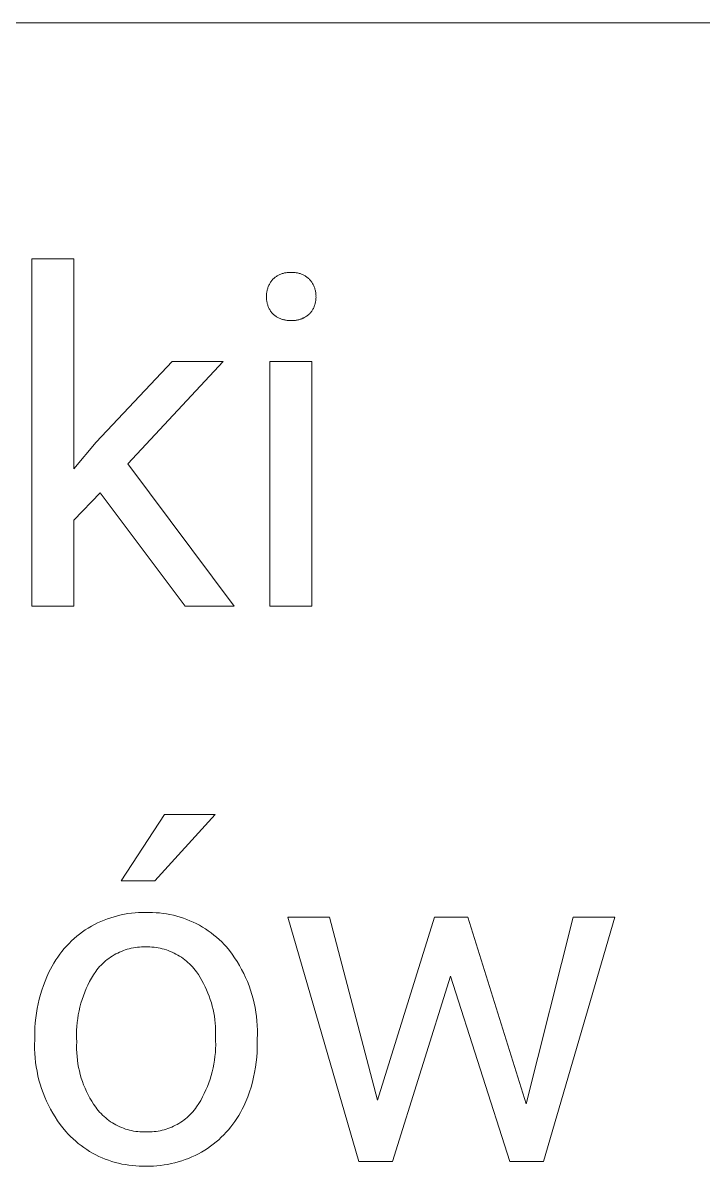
# Model space of a CAD drawing. Header units: millimetres. Extents: x -987 to 2591, y -102 to 2398.
# Drawn here: x 2021.4 to 2091.5, y 180.4 to 298.1 of the extents above; entities that cross this region are included whole.
import ezdxf

# ---------------------------------------------------------------- set-up
doc = ezdxf.new("R2010")
doc.units = ezdxf.units.MM
doc.header["$MEASUREMENT"] = 0
doc.layers.add('Domyślny', color=7, linetype='Continuous', true_color=0x000000)

msp = doc.modelspace()

# ---------------------------------------------------------------- linework, layer by layer
at = {"layer": 'Domyślny', "color": 18, "lineweight": 15, "true_color": 0x000000}
for p, q in [((2587.3, 298.15), (1238.65, 298.15)), ((2022.34, 238.1), (2022.34, 273.84)), ((2022.34, 273.84), (2026.64, 273.84)), ((2026.64, 273.84), (2026.64, 252.23)), ((2047.25, 271.84), (2047.31, 271.89)), ((2047.31, 271.89), (2047.38, 271.95)), ((2047.38, 271.95), (2047.45, 272)), ((2047.45, 272), (2047.52, 272.04)), ((2047.52, 272.04), (2047.59, 272.09)), ((2047.59, 272.09), (2047.66, 272.13)), ((2047.66, 272.13), (2047.73, 272.17)), ((2047.73, 272.17), (2047.81, 272.21)), ((2047.81, 272.21), (2047.88, 272.25)), ((2047.88, 272.25), (2047.96, 272.28)), ((2047.96, 272.28), (2048.04, 272.31)), ((2048.04, 272.31), (2048.12, 272.34)), ((2048.12, 272.34), (2048.2, 272.36)), ((2048.2, 272.36), (2048.28, 272.38)), ((2048.28, 272.38), (2048.36, 272.4)), ((2048.36, 272.4), (2048.45, 272.42)), ((2048.45, 272.42), (2048.53, 272.43)), ((2048.53, 272.43), (2048.61, 272.44)), ((2048.61, 272.44), (2048.7, 272.45)), ((2048.7, 272.45), (2048.78, 272.45)), ((2048.78, 272.45), (2048.87, 272.45)), ((2048.87, 272.45), (2048.95, 272.45)), ((2048.95, 272.45), (2049.03, 272.45)), ((2049.03, 272.45), (2049.12, 272.45)), ((2049.12, 272.45), (2049.2, 272.45)), ((2049.2, 272.45), (2049.29, 272.45)), ((2049.29, 272.45), (2049.37, 272.45)), ((2049.37, 272.45), (2049.45, 272.44)), ((2049.45, 272.44), (2049.54, 272.43)), ((2049.54, 272.43), (2049.62, 272.42)), ((2049.62, 272.42), (2049.7, 272.4)), ((2049.7, 272.4), (2049.78, 272.38)), ((2049.78, 272.38), (2049.87, 272.36)), ((2049.87, 272.36), (2049.95, 272.33)), ((2049.95, 272.33), (2050.03, 272.31)), ((2050.03, 272.31), (2050.1, 272.28)), ((2050.1, 272.28), (2050.18, 272.24)), ((2050.18, 272.24), (2050.26, 272.21)), ((2050.26, 272.21), (2050.33, 272.17)), ((2050.33, 272.17), (2050.41, 272.13)), ((2050.41, 272.13), (2050.48, 272.09)), ((2050.48, 272.09), (2050.55, 272.04)), ((2050.55, 272.04), (2050.62, 271.99)), ((2050.62, 271.99), (2050.69, 271.94)), ((2050.69, 271.94), (2050.75, 271.89)), ((2050.75, 271.89), (2050.82, 271.84)), ((2046.57, 270.65), (2046.59, 270.73)), ((2046.59, 270.73), (2046.62, 270.82)), ((2046.62, 270.82), (2046.65, 270.9)), ((2046.65, 270.9), (2046.68, 270.98)), ((2046.68, 270.98), (2046.71, 271.06)), ((2046.71, 271.06), (2046.75, 271.14)), ((2046.75, 271.14), (2046.79, 271.22)), ((2046.79, 271.22), (2046.83, 271.3)), ((2046.83, 271.3), (2046.87, 271.37)), ((2046.87, 271.37), (2046.92, 271.44)), ((2046.92, 271.44), (2046.97, 271.52)), ((2046.97, 271.52), (2047.02, 271.59)), ((2047.02, 271.59), (2047.07, 271.66)), ((2047.07, 271.66), (2047.13, 271.72)), ((2047.13, 271.72), (2047.19, 271.78)), ((2047.19, 271.78), (2047.25, 271.84)), ((2050.82, 271.84), (2050.88, 271.78)), ((2050.88, 271.78), (2050.94, 271.72)), ((2050.94, 271.72), (2051, 271.66)), ((2051, 271.66), (2051.05, 271.59)), ((2051.05, 271.59), (2051.1, 271.52)), ((2051.1, 271.52), (2051.16, 271.45)), ((2051.16, 271.45), (2051.2, 271.37)), ((2051.2, 271.37), (2051.25, 271.3)), ((2051.25, 271.3), (2051.29, 271.22)), ((2051.29, 271.22), (2051.33, 271.14)), ((2051.33, 271.14), (2051.37, 271.07)), ((2051.37, 271.07), (2051.4, 270.98)), ((2051.4, 270.98), (2051.43, 270.9)), ((2051.43, 270.9), (2051.46, 270.82)), ((2051.46, 270.82), (2051.49, 270.74)), ((2051.49, 270.74), (2051.51, 270.65)), ((2046.49, 269.87), (2046.5, 269.96)), ((2046.5, 269.79), (2046.49, 269.87)), ((2046.5, 270.22), (2046.51, 270.31)), ((2046.5, 270.13), (2046.5, 270.22)), ((2046.5, 270.05), (2046.5, 270.13)), ((2046.5, 269.96), (2046.5, 270.05)), ((2046.5, 269.7), (2046.5, 269.79)), ((2046.51, 269.61), (2046.5, 269.7)), ((2046.51, 270.31), (2046.52, 270.39)), ((2046.52, 269.53), (2046.51, 269.61)), ((2046.52, 270.39), (2046.54, 270.48)), ((2046.54, 270.48), (2046.55, 270.57)), ((2046.55, 270.57), (2046.57, 270.65)), ((2051.51, 270.65), (2051.53, 270.57)), ((2051.53, 270.57), (2051.55, 270.48)), ((2051.55, 270.48), (2051.57, 270.4)), ((2051.57, 269.54), (2051.56, 269.46)), ((2051.57, 270.4), (2051.58, 270.31)), ((2051.58, 269.63), (2051.57, 269.54)), ((2051.58, 270.31), (2051.59, 270.22)), ((2051.59, 269.71), (2051.58, 269.63)), ((2051.59, 270.22), (2051.59, 270.13)), ((2051.59, 270.13), (2051.6, 270.05)), ((2051.6, 270.05), (2051.59, 269.96)), ((2051.59, 269.96), (2051.6, 269.88)), ((2051.6, 269.88), (2051.59, 269.79)), ((2051.59, 269.79), (2051.59, 269.71)), ((2046.53, 269.44), (2046.52, 269.53)), ((2046.55, 269.36), (2046.53, 269.44)), ((2046.57, 269.27), (2046.55, 269.36)), ((2046.59, 269.19), (2046.57, 269.27)), ((2046.62, 269.11), (2046.59, 269.19)), ((2046.64, 269.02), (2046.62, 269.11)), ((2046.68, 268.94), (2046.64, 269.02)), ((2046.71, 268.86), (2046.68, 268.94)), ((2046.74, 268.78), (2046.71, 268.86)), ((2046.78, 268.71), (2046.74, 268.78)), ((2046.83, 268.63), (2046.78, 268.71)), ((2046.87, 268.56), (2046.83, 268.63)), ((2046.92, 268.48), (2046.87, 268.56)), ((2046.97, 268.41), (2046.92, 268.48)), ((2047.02, 268.34), (2046.97, 268.41)), ((2051.1, 268.4), (2051.05, 268.33)), ((2051.15, 268.47), (2051.1, 268.4)), ((2051.19, 268.54), (2051.15, 268.47)), ((2051.24, 268.61), (2051.19, 268.54)), ((2051.28, 268.68), (2051.24, 268.61)), ((2051.32, 268.75), (2051.28, 268.68)), ((2051.36, 268.83), (2051.32, 268.75)), ((2051.39, 268.9), (2051.36, 268.83)), ((2051.42, 268.98), (2051.39, 268.9)), ((2051.45, 269.06), (2051.42, 268.98)), ((2051.48, 269.14), (2051.45, 269.06)), ((2051.5, 269.22), (2051.48, 269.14)), ((2051.52, 269.3), (2051.5, 269.22)), ((2051.54, 269.38), (2051.52, 269.3)), ((2051.56, 269.46), (2051.54, 269.38)), ((2047.07, 268.27), (2047.02, 268.34)), ((2047.13, 268.21), (2047.07, 268.27)), ((2047.19, 268.15), (2047.13, 268.21)), ((2047.25, 268.1), (2047.19, 268.15)), ((2047.32, 268.04), (2047.25, 268.1)), ((2047.38, 267.99), (2047.32, 268.04)), ((2047.45, 267.94), (2047.38, 267.99)), ((2047.52, 267.9), (2047.45, 267.94)), ((2047.59, 267.85), (2047.52, 267.9)), ((2047.66, 267.81), (2047.59, 267.85)), ((2047.74, 267.77), (2047.66, 267.81)), ((2047.81, 267.74), (2047.74, 267.77)), ((2047.89, 267.7), (2047.81, 267.74)), ((2047.97, 267.67), (2047.89, 267.7)), ((2048.05, 267.64), (2047.97, 267.67)), ((2048.13, 267.62), (2048.05, 267.64)), ((2048.21, 267.6), (2048.13, 267.62)), ((2048.29, 267.58), (2048.21, 267.6)), ((2048.37, 267.56), (2048.29, 267.58)), ((2048.45, 267.54), (2048.37, 267.56)), ((2048.53, 267.53), (2048.45, 267.54)), ((2048.62, 267.52), (2048.53, 267.53)), ((2048.7, 267.52), (2048.62, 267.52)), ((2048.78, 267.51), (2048.7, 267.52)), ((2048.87, 267.51), (2048.78, 267.51)), ((2048.95, 267.51), (2048.87, 267.51)), ((2049.03, 267.52), (2048.95, 267.51)), ((2049.12, 267.51), (2049.03, 267.52)), ((2049.21, 267.51), (2049.12, 267.51)), ((2049.29, 267.51), (2049.21, 267.51)), ((2049.38, 267.52), (2049.29, 267.51)), ((2049.47, 267.52), (2049.38, 267.52)), ((2049.55, 267.53), (2049.47, 267.52)), ((2049.64, 267.55), (2049.55, 267.53)), ((2049.73, 267.56), (2049.64, 267.55)), ((2049.81, 267.58), (2049.73, 267.56)), ((2049.89, 267.61), (2049.81, 267.58)), ((2049.98, 267.63), (2049.89, 267.61)), ((2050.06, 267.66), (2049.98, 267.63)), ((2050.14, 267.69), (2050.06, 267.66)), ((2050.22, 267.73), (2050.14, 267.69)), ((2050.3, 267.76), (2050.22, 267.73)), ((2050.38, 267.8), (2050.3, 267.76)), ((2050.45, 267.84), (2050.38, 267.8)), ((2050.53, 267.89), (2050.45, 267.84)), ((2050.6, 267.94), (2050.53, 267.89)), ((2050.67, 267.99), (2050.6, 267.94)), ((2050.74, 268.04), (2050.67, 267.99)), ((2050.81, 268.09), (2050.74, 268.04)), ((2050.88, 268.15), (2050.81, 268.09)), ((2050.94, 268.21), (2050.88, 268.15)), ((2050.99, 268.27), (2050.94, 268.21)), ((2051.05, 268.33), (2050.99, 268.27)), ((2028.96, 254.99), (2036.79, 263.28)), ((2042.02, 263.28), (2032.23, 252.76)), ((2036.79, 263.28), (2042.02, 263.28)), ((2046.85, 238.1), (2046.85, 263.28)), ((2046.85, 263.28), (2051.15, 263.28)), ((2051.15, 263.28), (2051.15, 238.1)), ((2026.64, 252.23), (2028.96, 254.99)), ((2032.23, 252.76), (2043.17, 238.1)), ((2029.35, 249.76), (2026.64, 246.95)), ((2038.12, 238.1), (2029.35, 249.76)), ((2026.64, 246.95), (2026.64, 238.1)), ((2026.64, 238.1), (2022.34, 238.1)), ((2043.17, 238.1), (2038.12, 238.1)), ((2051.15, 238.1), (2046.85, 238.1)), ((2031.51, 209.83), (2036, 216.66)), ((2041.21, 216.66), (2034.98, 209.82)), ((2036, 216.66), (2041.21, 216.66)), ((2034.98, 209.82), (2031.51, 209.83)), ((2030.11, 205.9), (2030.46, 206.02)), ((2030.46, 206.02), (2030.81, 206.13)), ((2030.81, 206.13), (2031.16, 206.22)), ((2031.16, 206.22), (2031.51, 206.31)), ((2031.51, 206.31), (2031.87, 206.38)), ((2031.87, 206.38), (2032.23, 206.44)), ((2032.23, 206.44), (2032.59, 206.49)), ((2032.59, 206.49), (2032.96, 206.52)), ((2032.96, 206.52), (2033.32, 206.55)), ((2033.32, 206.55), (2033.68, 206.56)), ((2033.68, 206.56), (2034.05, 206.56)), ((2034.05, 206.56), (2034.41, 206.56)), ((2034.41, 206.56), (2034.77, 206.56)), ((2034.77, 206.56), (2035.13, 206.54)), ((2035.13, 206.54), (2035.49, 206.51)), ((2035.49, 206.51), (2035.84, 206.47)), ((2035.84, 206.47), (2036.2, 206.42)), ((2036.2, 206.42), (2036.55, 206.35)), ((2036.55, 206.35), (2036.9, 206.27)), ((2036.9, 206.27), (2037.25, 206.19)), ((2037.25, 206.19), (2037.6, 206.08)), ((2037.6, 206.08), (2037.94, 205.97)), ((2055.99, 180.92), (2048.68, 206.09)), ((2048.68, 206.09), (2052.97, 206.09)), ((2052.97, 206.09), (2057.92, 187.24)), ((2057.92, 187.24), (2063.79, 206.09)), ((2063.79, 206.09), (2067.25, 206.09)), ((2067.25, 206.09), (2073.23, 186.85)), ((2073.23, 186.85), (2078.07, 206.09)), ((2082.38, 206.09), (2075.04, 180.92)), ((2078.07, 206.09), (2082.38, 206.09)), ((2027.83, 204.76), (2028.14, 204.96)), ((2028.14, 204.96), (2028.46, 205.14)), ((2028.46, 205.14), (2028.78, 205.32)), ((2028.78, 205.32), (2029.1, 205.48)), ((2029.1, 205.48), (2029.43, 205.63)), ((2029.43, 205.63), (2029.77, 205.77)), ((2029.77, 205.77), (2030.11, 205.9)), ((2037.94, 205.97), (2038.28, 205.85)), ((2038.28, 205.85), (2038.61, 205.71)), ((2038.61, 205.71), (2038.94, 205.57)), ((2038.94, 205.57), (2039.26, 205.41)), ((2039.26, 205.41), (2039.58, 205.24)), ((2039.58, 205.24), (2039.89, 205.06)), ((2039.89, 205.06), (2040.2, 204.87)), ((2040.2, 204.87), (2040.5, 204.67)), ((2026.16, 203.37), (2026.42, 203.63)), ((2026.42, 203.63), (2026.68, 203.87)), ((2026.68, 203.87), (2026.96, 204.11)), ((2026.96, 204.11), (2027.24, 204.34)), ((2027.24, 204.34), (2027.54, 204.56)), ((2027.54, 204.56), (2027.83, 204.76)), ((2040.5, 204.67), (2040.79, 204.46)), ((2040.79, 204.46), (2041.07, 204.24)), ((2041.07, 204.24), (2041.35, 204.01)), ((2041.35, 204.01), (2041.62, 203.77)), ((2041.62, 203.77), (2041.88, 203.53)), ((2025.21, 202.27), (2025.43, 202.56)), ((2025.43, 202.56), (2025.66, 202.84)), ((2025.66, 202.84), (2025.91, 203.11)), ((2025.91, 203.11), (2026.16, 203.37)), ((2031.36, 202.48), (2031.17, 202.39)), ((2031.55, 202.56), (2031.36, 202.48)), ((2031.75, 202.64), (2031.55, 202.56)), ((2031.95, 202.71), (2031.75, 202.64)), ((2032.16, 202.77), (2031.95, 202.71)), ((2032.36, 202.83), (2032.16, 202.77)), ((2032.57, 202.88), (2032.36, 202.83)), ((2032.78, 202.92), (2032.57, 202.88)), ((2032.99, 202.95), (2032.78, 202.92)), ((2033.2, 202.98), (2032.99, 202.95)), ((2033.41, 203), (2033.2, 202.98)), ((2033.62, 203.01), (2033.41, 203)), ((2033.84, 203.02), (2033.62, 203.01)), ((2034.05, 203.02), (2033.84, 203.02)), ((2034.27, 203.02), (2034.05, 203.02)), ((2034.48, 203.02), (2034.27, 203.02)), ((2034.7, 203), (2034.48, 203.02)), ((2034.91, 202.98), (2034.7, 203)), ((2035.13, 202.96), (2034.91, 202.98)), ((2035.34, 202.92), (2035.13, 202.96)), ((2035.55, 202.88), (2035.34, 202.92)), ((2035.76, 202.83), (2035.55, 202.88)), ((2035.97, 202.77), (2035.76, 202.83)), ((2036.18, 202.71), (2035.97, 202.77)), ((2036.38, 202.64), (2036.18, 202.71)), ((2036.59, 202.56), (2036.38, 202.64)), ((2036.78, 202.47), (2036.59, 202.56)), ((2036.98, 202.38), (2036.78, 202.47)), ((2041.88, 203.53), (2042.13, 203.27)), ((2042.13, 203.27), (2042.38, 203.01)), ((2042.38, 203.01), (2042.67, 202.65)), ((2042.67, 202.65), (2042.95, 202.27)), ((2024.42, 201.05), (2024.6, 201.36)), ((2024.6, 201.36), (2024.79, 201.67)), ((2024.79, 201.67), (2025, 201.97)), ((2025, 201.97), (2025.21, 202.27)), ((2029.6, 201.29), (2029.45, 201.14)), ((2029.76, 201.44), (2029.6, 201.29)), ((2029.92, 201.58), (2029.76, 201.44)), ((2030.09, 201.71), (2029.92, 201.58)), ((2030.26, 201.84), (2030.09, 201.71)), ((2030.43, 201.96), (2030.26, 201.84)), ((2030.61, 202.08), (2030.43, 201.96)), ((2030.79, 202.19), (2030.61, 202.08)), ((2030.98, 202.29), (2030.79, 202.19)), ((2031.17, 202.39), (2030.98, 202.29)), ((2037.17, 202.28), (2036.98, 202.38)), ((2037.36, 202.18), (2037.17, 202.28)), ((2037.55, 202.07), (2037.36, 202.18)), ((2037.73, 201.95), (2037.55, 202.07)), ((2037.91, 201.83), (2037.73, 201.95)), ((2038.08, 201.7), (2037.91, 201.83)), ((2038.25, 201.56), (2038.08, 201.7)), ((2038.41, 201.42), (2038.25, 201.56)), ((2038.57, 201.27), (2038.41, 201.42)), ((2038.72, 201.12), (2038.57, 201.27)), ((2042.95, 202.27), (2043.21, 201.89)), ((2043.21, 201.89), (2043.47, 201.5)), ((2043.47, 201.5), (2043.71, 201.11)), ((2023.88, 199.95), (2024.09, 200.4)), ((2024.09, 200.4), (2024.25, 200.72)), ((2024.25, 200.72), (2024.42, 201.05)), ((2028.68, 200.15), (2028.48, 199.81)), ((2028.9, 200.49), (2028.68, 200.15)), ((2029.03, 200.66), (2028.9, 200.49)), ((2029.17, 200.83), (2029.03, 200.66)), ((2029.31, 200.99), (2029.17, 200.83)), ((2029.45, 201.14), (2029.31, 200.99)), ((2038.87, 200.96), (2038.72, 201.12)), ((2039.01, 200.8), (2038.87, 200.96)), ((2039.15, 200.63), (2039.01, 200.8)), ((2039.28, 200.46), (2039.15, 200.63)), ((2039.48, 200.16), (2039.28, 200.46)), ((2039.67, 199.86), (2039.48, 200.16)), ((2043.71, 201.11), (2043.93, 200.7)), ((2043.93, 200.7), (2044.15, 200.29)), ((2044.15, 200.29), (2044.35, 199.87)), ((2023.36, 198.58), (2023.52, 199.04)), ((2023.52, 199.04), (2023.69, 199.5)), ((2023.69, 199.5), (2023.88, 199.95)), ((2028.1, 199.09), (2027.93, 198.73)), ((2028.28, 199.45), (2028.1, 199.09)), ((2028.48, 199.81), (2028.28, 199.45)), ((2039.85, 199.55), (2039.67, 199.86)), ((2040.02, 199.24), (2039.85, 199.55)), ((2040.18, 198.92), (2040.02, 199.24)), ((2040.33, 198.6), (2040.18, 198.92)), ((2044.35, 199.87), (2044.53, 199.44)), ((2044.53, 199.44), (2044.7, 199.01)), ((2044.7, 199.01), (2044.85, 198.57)), ((2065.44, 200), (2059.49, 180.92)), ((2071.55, 180.92), (2065.44, 200)), ((2023.08, 197.63), (2023.21, 198.11)), ((2023.21, 198.11), (2023.36, 198.58)), ((2027.63, 197.98), (2027.5, 197.6)), ((2027.78, 198.36), (2027.63, 197.98)), ((2027.93, 198.73), (2027.78, 198.36)), ((2040.47, 198.27), (2040.33, 198.6)), ((2040.6, 197.94), (2040.47, 198.27)), ((2040.71, 197.6), (2040.6, 197.94)), ((2044.85, 198.57), (2044.99, 198.13)), ((2044.99, 198.13), (2045.12, 197.68)), ((2022.79, 196.19), (2022.87, 196.67)), ((2022.87, 196.67), (2022.97, 197.15)), ((2022.97, 197.15), (2023.08, 197.63)), ((2027.28, 196.82), (2027.19, 196.43)), ((2027.38, 197.21), (2027.28, 196.82)), ((2027.5, 197.6), (2027.38, 197.21)), ((2040.82, 197.26), (2040.71, 197.6)), ((2040.91, 196.92), (2040.82, 197.26)), ((2041, 196.57), (2040.91, 196.92)), ((2041.07, 196.22), (2041, 196.57)), ((2045.12, 197.68), (2045.23, 197.23)), ((2045.23, 197.23), (2045.32, 196.77)), ((2045.32, 196.77), (2045.4, 196.31)), ((2022.67, 195.21), (2022.72, 195.7)), ((2022.72, 195.7), (2022.79, 196.19)), ((2027.05, 195.64), (2027, 195.24)), ((2027.11, 196.04), (2027.05, 195.64)), ((2027.19, 196.43), (2027.11, 196.04)), ((2041.13, 195.87), (2041.07, 196.22)), ((2041.17, 195.52), (2041.13, 195.87)), ((2041.21, 195.16), (2041.17, 195.52)), ((2045.4, 196.31), (2045.47, 195.85)), ((2045.47, 195.85), (2045.51, 195.39)), ((2045.51, 195.39), (2045.54, 194.93)), ((2022.62, 194.23), (2022.64, 194.72)), ((2022.62, 193.74), (2022.62, 194.23)), ((2022.64, 194.72), (2022.67, 195.21)), ((2026.94, 194.43), (2026.93, 194.03)), ((2026.96, 194.84), (2026.94, 194.43)), ((2027, 195.24), (2026.96, 194.84)), ((2041.23, 194.81), (2041.21, 195.16)), ((2041.24, 194.45), (2041.23, 194.81)), ((2041.24, 194.09), (2041.24, 194.45)), ((2045.54, 194.93), (2045.56, 194.46)), ((2045.56, 194.46), (2045.56, 194)), ((2022.61, 192.98), (2022.62, 193.44)), ((2022.62, 193.44), (2022.62, 193.74)), ((2026.93, 194.03), (2026.93, 193.63)), ((2026.93, 193.63), (2026.95, 193.23)), ((2026.95, 193.23), (2026.94, 192.85)), ((2041.23, 193.74), (2041.24, 194.09)), ((2041.25, 193.34), (2041.23, 193.74)), ((2041.26, 192.94), (2041.25, 193.34)), ((2045.56, 194), (2045.55, 193.54)), ((2045.55, 193.54), (2045.55, 193.23)), ((2045.55, 193.23), (2045.55, 192.7)), ((2022.61, 192.51), (2022.61, 192.98)), ((2022.63, 192.05), (2022.61, 192.51)), ((2022.66, 191.59), (2022.63, 192.05)), ((2026.94, 192.85), (2026.94, 192.48)), ((2026.94, 192.48), (2026.95, 192.1)), ((2026.95, 192.1), (2026.98, 191.73)), ((2041.19, 191.75), (2041.23, 192.14)), ((2041.23, 192.14), (2041.25, 192.54)), ((2041.25, 192.54), (2041.26, 192.94)), ((2045.53, 192.18), (2045.49, 191.66)), ((2045.55, 192.7), (2045.53, 192.18)), ((2022.71, 191.13), (2022.66, 191.59)), ((2022.78, 190.67), (2022.71, 191.13)), ((2026.98, 191.73), (2027.02, 191.35)), ((2027.02, 191.35), (2027.07, 190.98)), ((2027.07, 190.98), (2027.14, 190.61)), ((2041, 190.56), (2041.08, 190.96)), ((2041.08, 190.96), (2041.14, 191.35)), ((2041.14, 191.35), (2041.19, 191.75)), ((2045.44, 191.14), (2045.36, 190.62)), ((2045.49, 191.66), (2045.44, 191.14)), ((2022.86, 190.22), (2022.78, 190.67)), ((2022.95, 189.76), (2022.86, 190.22)), ((2023.06, 189.31), (2022.95, 189.76)), ((2027.14, 190.61), (2027.22, 190.25)), ((2027.22, 190.25), (2027.31, 189.88)), ((2027.31, 189.88), (2027.42, 189.52)), ((2027.42, 189.52), (2027.53, 189.17)), ((2040.69, 189.41), (2040.81, 189.79)), ((2040.81, 189.79), (2040.91, 190.17)), ((2040.91, 190.17), (2041, 190.56)), ((2045.16, 189.59), (2045.04, 189.08)), ((2045.27, 190.1), (2045.16, 189.59)), ((2045.36, 190.62), (2045.27, 190.1)), ((2023.19, 188.87), (2023.06, 189.31)), ((2023.33, 188.43), (2023.19, 188.87)), ((2023.49, 187.99), (2023.33, 188.43)), ((2027.53, 189.17), (2027.66, 188.81)), ((2027.66, 188.81), (2027.81, 188.47)), ((2027.81, 188.47), (2027.96, 188.13)), ((2040.26, 188.29), (2040.42, 188.66)), ((2040.42, 188.66), (2040.56, 189.03)), ((2040.56, 189.03), (2040.69, 189.41)), ((2044.9, 188.58), (2044.73, 188.08)), ((2045.04, 189.08), (2044.9, 188.58)), ((2023.66, 187.56), (2023.49, 187.99)), ((2023.84, 187.14), (2023.66, 187.56)), ((2027.96, 188.13), (2028.13, 187.79)), ((2028.13, 187.79), (2028.3, 187.46)), ((2028.3, 187.46), (2028.49, 187.13)), ((2039.52, 186.88), (2039.72, 187.22)), ((2039.72, 187.22), (2039.91, 187.57)), ((2039.91, 187.57), (2040.09, 187.93)), ((2040.09, 187.93), (2040.26, 188.29)), ((2044.56, 187.59), (2044.36, 187.1)), ((2044.73, 188.08), (2044.56, 187.59)), ((2024.04, 186.72), (2023.84, 187.14)), ((2024.25, 186.31), (2024.04, 186.72)), ((2024.48, 185.9), (2024.25, 186.31)), ((2028.49, 187.13), (2028.69, 186.82)), ((2028.69, 186.82), (2028.9, 186.51)), ((2028.9, 186.51), (2029.03, 186.33)), ((2029.03, 186.33), (2029.17, 186.17)), ((2029.17, 186.17), (2029.31, 186.01)), ((2029.31, 186.01), (2029.46, 185.85)), ((2038.77, 185.9), (2038.91, 186.05)), ((2038.91, 186.05), (2039.05, 186.21)), ((2039.05, 186.21), (2039.18, 186.37)), ((2039.18, 186.37), (2039.3, 186.54)), ((2039.3, 186.54), (2039.52, 186.88)), ((2043.82, 185.98), (2043.64, 185.67)), ((2043.99, 186.3), (2043.82, 185.98)), ((2044.15, 186.63), (2043.99, 186.3)), ((2044.36, 187.1), (2044.15, 186.63)), ((2024.72, 185.51), (2024.48, 185.9)), ((2024.98, 185.12), (2024.72, 185.51)), ((2025.24, 184.74), (2024.98, 185.12)), ((2029.46, 185.85), (2029.61, 185.7)), ((2029.61, 185.7), (2029.76, 185.55)), ((2029.76, 185.55), (2029.93, 185.41)), ((2029.93, 185.41), (2030.09, 185.28)), ((2030.09, 185.28), (2030.27, 185.15)), ((2030.27, 185.15), (2030.44, 185.02)), ((2030.44, 185.02), (2030.62, 184.91)), ((2030.62, 184.91), (2030.81, 184.79)), ((2030.81, 184.79), (2030.99, 184.69)), ((2037.3, 184.75), (2037.48, 184.85)), ((2037.48, 184.85), (2037.66, 184.96)), ((2037.66, 184.96), (2037.83, 185.08)), ((2037.83, 185.08), (2038, 185.2)), ((2038, 185.2), (2038.16, 185.33)), ((2038.16, 185.33), (2038.32, 185.47)), ((2038.32, 185.47), (2038.48, 185.61)), ((2038.48, 185.61), (2038.63, 185.75)), ((2038.63, 185.75), (2038.77, 185.9)), ((2043.25, 185.06), (2043.03, 184.77)), ((2043.45, 185.36), (2043.25, 185.06)), ((2043.64, 185.67), (2043.45, 185.36)), ((2025.52, 184.38), (2025.24, 184.74)), ((2025.82, 184.02), (2025.52, 184.38)), ((2026.06, 183.75), (2025.82, 184.02)), ((2026.31, 183.5), (2026.06, 183.75)), ((2030.99, 184.69), (2031.19, 184.59)), ((2031.19, 184.59), (2031.38, 184.5)), ((2031.38, 184.5), (2031.58, 184.42)), ((2031.58, 184.42), (2031.78, 184.34)), ((2031.78, 184.34), (2031.98, 184.27)), ((2031.98, 184.27), (2032.19, 184.21)), ((2032.19, 184.21), (2032.39, 184.15)), ((2032.39, 184.15), (2032.6, 184.1)), ((2032.6, 184.1), (2032.81, 184.06)), ((2032.81, 184.06), (2033.03, 184.03)), ((2033.03, 184.03), (2033.24, 184)), ((2033.24, 184), (2033.45, 183.98)), ((2033.45, 183.98), (2033.67, 183.97)), ((2033.67, 183.97), (2033.88, 183.97)), ((2033.88, 183.97), (2034.1, 183.97)), ((2034.1, 183.97), (2034.31, 183.97)), ((2034.31, 183.97), (2034.51, 183.97)), ((2034.51, 183.97), (2034.72, 183.98)), ((2034.72, 183.98), (2034.93, 184)), ((2034.93, 184), (2035.14, 184.02)), ((2035.14, 184.02), (2035.34, 184.06)), ((2035.34, 184.06), (2035.55, 184.09)), ((2035.55, 184.09), (2035.75, 184.14)), ((2035.75, 184.14), (2035.95, 184.19)), ((2035.95, 184.19), (2036.15, 184.25)), ((2036.15, 184.25), (2036.35, 184.32)), ((2036.35, 184.32), (2036.55, 184.39)), ((2036.55, 184.39), (2036.74, 184.47)), ((2036.74, 184.47), (2036.93, 184.56)), ((2036.93, 184.56), (2037.12, 184.65)), ((2037.12, 184.65), (2037.3, 184.75)), ((2042.09, 183.67), (2041.84, 183.42)), ((2042.34, 183.93), (2042.09, 183.67)), ((2042.58, 184.2), (2042.34, 183.93)), ((2042.81, 184.48), (2042.58, 184.2)), ((2043.03, 184.77), (2042.81, 184.48)), ((2026.57, 183.25), (2026.31, 183.5)), ((2026.84, 183.01), (2026.57, 183.25)), ((2027.11, 182.78), (2026.84, 183.01)), ((2027.39, 182.56), (2027.11, 182.78)), ((2027.68, 182.35), (2027.39, 182.56)), ((2040.72, 182.49), (2040.43, 182.28)), ((2041.01, 182.71), (2040.72, 182.49)), ((2041.3, 182.94), (2041.01, 182.71)), ((2041.57, 183.17), (2041.3, 182.94)), ((2041.84, 183.42), (2041.57, 183.17)), ((2027.98, 182.15), (2027.68, 182.35)), ((2028.28, 181.96), (2027.98, 182.15)), ((2028.59, 181.78), (2028.28, 181.96)), ((2028.91, 181.61), (2028.59, 181.78)), ((2029.23, 181.45), (2028.91, 181.61)), ((2029.56, 181.31), (2029.23, 181.45)), ((2029.89, 181.17), (2029.56, 181.31)), ((2038.81, 181.4), (2038.46, 181.25)), ((2039.14, 181.55), (2038.81, 181.4)), ((2039.48, 181.72), (2039.14, 181.55)), ((2039.8, 181.9), (2039.48, 181.72)), ((2040.13, 182.09), (2039.8, 181.9)), ((2040.43, 182.28), (2040.13, 182.09)), ((2030.23, 181.05), (2029.89, 181.17)), ((2030.57, 180.93), (2030.23, 181.05)), ((2030.91, 180.83), (2030.57, 180.93)), ((2031.26, 180.74), (2030.91, 180.83)), ((2031.6, 180.66), (2031.26, 180.74)), ((2031.96, 180.6), (2031.6, 180.66)), ((2032.31, 180.54), (2031.96, 180.6)), ((2032.67, 180.5), (2032.31, 180.54)), ((2033.02, 180.47), (2032.67, 180.5)), ((2033.38, 180.45), (2033.02, 180.47)), ((2033.74, 180.45), (2033.38, 180.45)), ((2034.1, 180.45), (2033.74, 180.45)), ((2034.47, 180.45), (2034.1, 180.45)), ((2034.84, 180.46), (2034.47, 180.45)), ((2035.21, 180.49), (2034.84, 180.46)), ((2035.58, 180.52), (2035.21, 180.49)), ((2035.95, 180.57), (2035.58, 180.52)), ((2036.32, 180.63), (2035.95, 180.57)), ((2036.69, 180.71), (2036.32, 180.63)), ((2037.05, 180.79), (2036.69, 180.71)), ((2037.41, 180.89), (2037.05, 180.79)), ((2037.76, 181), (2037.41, 180.89)), ((2038.12, 181.12), (2037.76, 181)), ((2038.46, 181.25), (2038.12, 181.12)), ((2059.49, 180.92), (2055.99, 180.92)), ((2075.04, 180.92), (2071.55, 180.92))]:
    msp.add_line(p, q, dxfattribs=at)

doc.saveas('drawing.dxf')
